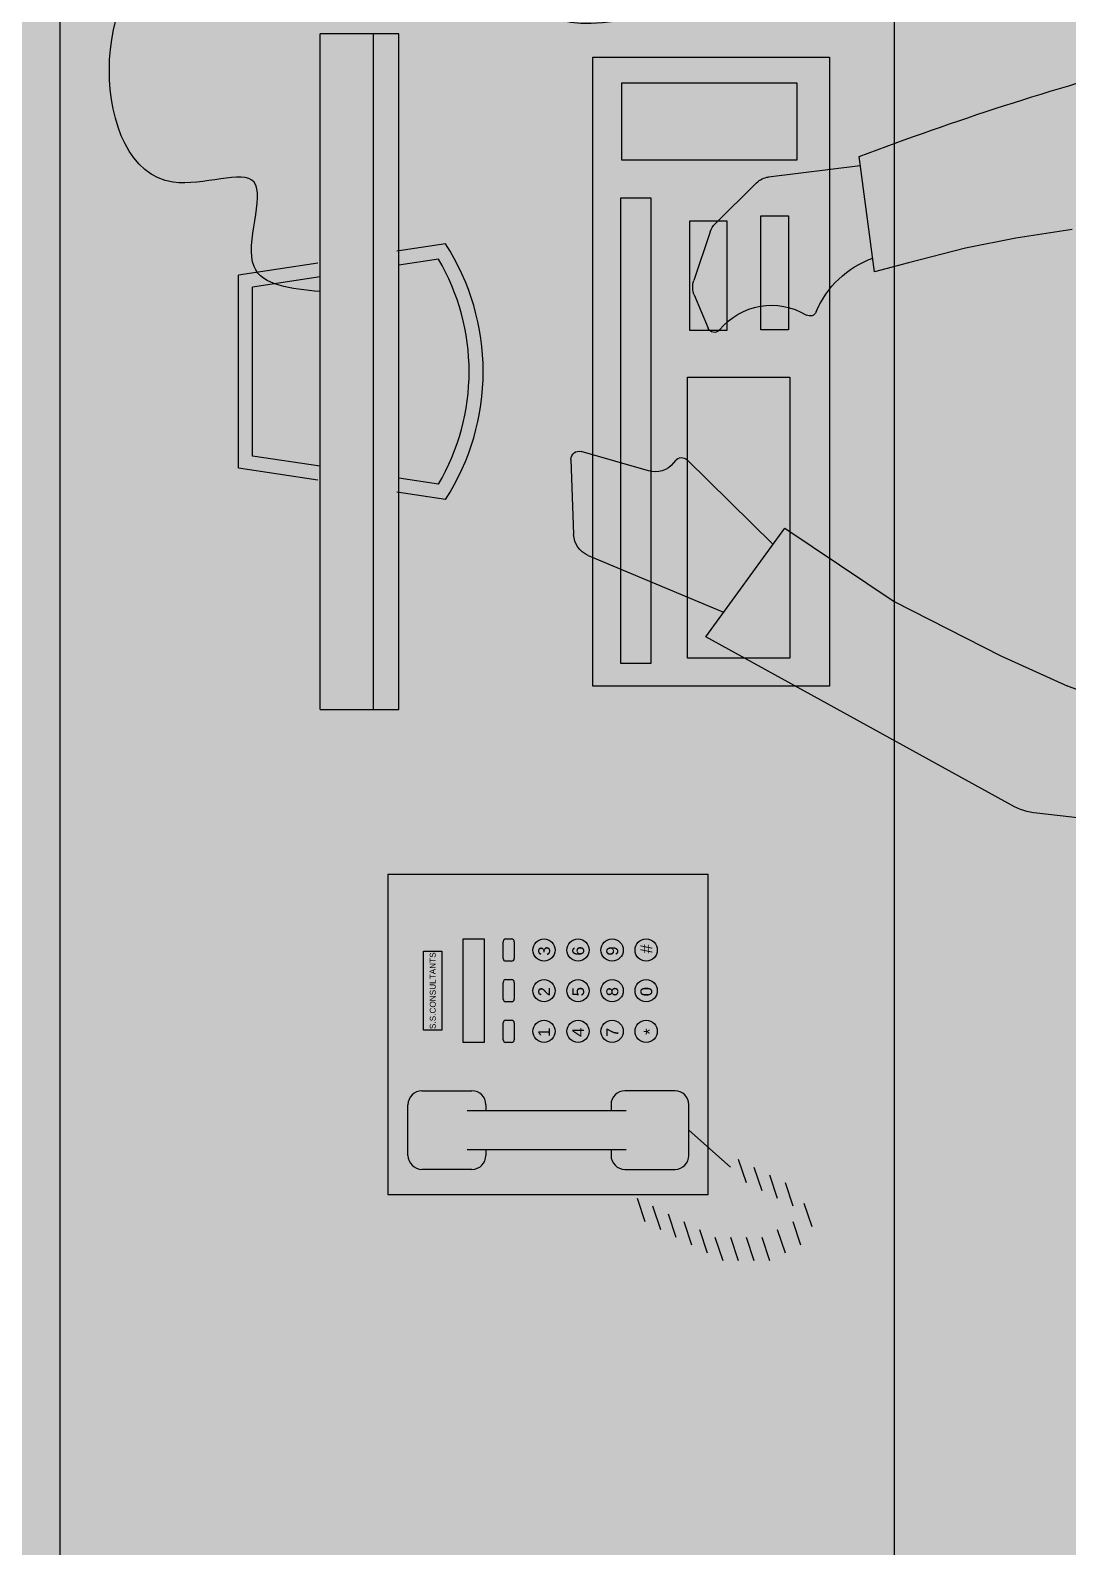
# Model space of a CAD drawing. Extents: x 11034434 to 11724204, y -4674497 to -3911811.
# Drawn here: x 11295805 to 11296551, y -4642710 to -4641619 of the extents above; entities that cross this region are included whole.
import ezdxf

# ---------------------------------------------------------------- set-up
doc = ezdxf.new("R2010")
doc.units = 0
doc.header["$MEASUREMENT"] = 0
doc.layers.get('0').update_dxf_attribs({"color": 251, "linetype": 'CONTINUOUS'})
doc.layers.add('HATCH', color=251, linetype='CONTINUOUS')
doc.styles.add('ARIAL', font='arial.ttf', dxfattribs={"width": 0.75})

msp = doc.modelspace()

# ---------------------------------------------------------------- hatches: boundary and pattern name
h = msp.add_hatch(color=256)
h.dxf.hatch_style = 1
h.paths.add_polyline_path([(11296013.4486437, -4641621.322469201), (11296013.4486437, -4642107.322468933), (11296051.94456445, -4642107.322468933), (11296051.9445621, -4641621.322469015)])
h = msp.add_hatch(color=254)
h.dxf.hatch_style = 1
h.set_gradient(color1=(209, 209, 209), color2=(191, 191, 191), one_color=1, tint=0.75, name='INVCYLINDER')
h.paths.add_polyline_path([(11296070.1904852, -4642107.322468933), (11296051.94456445, -4642107.322468933), (11296051.9445621, -4641621.322469015), (11296070.1904852, -4641621.322468927)])
h = msp.add_hatch(color=256)
h.dxf.hatch_style = 1
h.paths.add_polyline_path([(11296230.63208733, -4641656.506017273), (11296230.63208733, -4641712.172840465), (11296356.47335861, -4641712.172840465), (11296356.47335861, -4641656.506017273)], flags=16)
h.paths.add_polyline_path([(11296277.66737508, -4641868.313675324), (11296277.66737508, -4642070.428835785), (11296351.35900264, -4642070.428835785), (11296351.35900264, -4641868.313675324)], flags=0)
h.paths.add_polyline_path([(11296229.91237528, -4641739.330108861), (11296229.91237527, -4642074.230443548), (11296251.33126268, -4642074.230443548), (11296251.33126268, -4641739.330108861)], flags=16)
h.paths.add_polyline_path([(11296209.56450852, -4641638.091948955), (11296209.56450852, -4642090.552988905), (11296379.96269035, -4642090.552988905), (11296379.96269035, -4641638.091948955)])
h.paths.add_polyline_path([(11296279.40868528, -4641755.965499353), (11296306.07815414, -4641755.965499353), (11296306.07815414, -4641834.739381667), (11296279.40868528, -4641834.739381667)], flags=0)
h.paths.add_polyline_path([(11296251.33126268, -4642074.230443548), (11296229.91237527, -4642074.230443548), (11296229.91237528, -4641739.330108861), (11296251.33126268, -4641739.330108861)], flags=0)
h.paths.add_polyline_path([(11296330.60460417, -4641752.273988023), (11296350.4202337, -4641752.273988023), (11296350.4202337, -4641834.325498452), (11296330.60460417, -4641834.325498452)], flags=16)
h.paths.add_polyline_path([(11296230.63208733, -4641712.172840465), (11296230.63208733, -4641656.506017273), (11296356.47335861, -4641656.506017273), (11296356.47335861, -4641712.172840465)], flags=0)
h.paths.add_polyline_path([(11296277.66737508, -4641868.313675324), (11296351.35900264, -4641868.313675324), (11296351.35900264, -4642070.428835785), (11296277.66737508, -4642070.428835785)], flags=16)
h.paths.add_polyline_path([(11296279.40868528, -4641755.965499353), (11296279.40868528, -4641834.739381667), (11296306.07815414, -4641834.739381667), (11296306.07815414, -4641755.965499353)], flags=16)
h = msp.add_hatch(color=254)
h.dxf.hatch_style = 1
h.set_gradient(color1=(209, 209, 209), color2=(191, 191, 191), one_color=1, tint=0.75, name='INVCYLINDER')
h.paths.add_polyline_path([(11296230.63208733, -4641656.506017273), (11296230.63208733, -4641712.172840465), (11296356.47335861, -4641712.172840465), (11296356.47335861, -4641656.506017273)])
h.paths.add_polyline_path([(11296277.66737508, -4641868.313675324), (11296277.66737508, -4642070.428835785), (11296351.35900264, -4642070.428835785), (11296351.35900264, -4641868.313675324)])
h.paths.add_polyline_path([(11296229.91237528, -4641739.330108861), (11296229.91237527, -4642074.230443548), (11296251.33126268, -4642074.230443548), (11296251.33126268, -4641739.330108861)])
h.paths.add_polyline_path([(11296279.40868528, -4641755.965499353), (11296279.40868528, -4641834.739381667), (11296306.07815414, -4641834.739381667), (11296306.07815414, -4641755.965499353)])
h.paths.add_polyline_path([(11296330.60460417, -4641752.273988023), (11296330.60460417, -4641834.325498452), (11296350.4202337, -4641834.325498452), (11296350.4202337, -4641752.273988023)])
h = msp.add_hatch(color=256)
h.dxf.hatch_style = 1
h.paths.add_polyline_path([(11296098.56140595, -4641783.322468929), (11296070.1904852, -4641787.61840345), (11296070.1904852, -4641941.026534412), (11296098.56140595, -4641945.322468933, 0.2729957282770792)])
edge = h.paths.add_edge_path()
edge.add_spline(control_points=[(11296013.4486437, -4641806.711095423), (11296001.65109135, -4641805.58165431), (11295989.85353899, -4641804.452213197), (11295980.79168833, -4641801.155199833)], knot_values=[0, 0, 0, 0, 28.67475405181993, 28.67475405181993, 28.67475405181993, 28.67475405181993], degree=3, periodic=0)
edge.add_line((11295980.79168833, -4641801.155199833), (11295964.82772295, -4641803.572468929))
edge.add_line((11295964.82772295, -4641803.572468929), (11295964.82772295, -4641925.072468931))
edge.add_line((11295964.82772295, -4641925.072468931), (11296013.4486437, -4641932.434665373))
edge.add_line((11296013.4486437, -4641932.434665373), (11296013.4486437, -4641806.711095423))
at = {"layer": 'HATCH', "ltscale": 500}
h = msp.add_hatch(color=251, dxfattribs=at)
h.dxf.hatch_style = 1
h.paths.add_polyline_path([(11284390.66743924, -4648801.970135776), (11284690.66743953, -4648801.970135776), (11284690.66743953, -4649701.970135774), (11284390.66743924, -4649701.970135774)])
h.paths.add_polyline_path([(11327800.66743947, -4652666.970135772), (11328700.66743918, -4652666.970135772), (11328700.66743918, -4652966.970135771), (11327800.66743947, -4652966.970135771)])
h.paths.add_polyline_path([(11302215.66743951, -4658731.970135761), (11302515.66743921, -4658731.970135761), (11302515.66743921, -4659631.971005393), (11302215.66743951, -4659631.971005393)])
h.paths.add_polyline_path([(11324600.66743918, -4658731.970135761), (11325200.66743918, -4658731.970135761), (11325200.66743918, -4659031.970135761), (11324600.66743918, -4659031.970135761)])
h.paths.add_polyline_path([(11280960.66743954, -4640611.970135786), (11281710.66743954, -4640611.970135786), (11281710.66743954, -4640911.970135787), (11280960.66743954, -4640911.970135787)])
h.paths.add_polyline_path([(11280960.66743954, -4644141.97013578), (11281860.66743954, -4644141.97013578), (11281860.66743954, -4644441.970135782), (11280960.66743954, -4644441.970135782)])
h.paths.add_polyline_path([(11317942.4065698, -4658631.970135763), (11318770.66743949, -4658631.970135763), (11318770.66743949, -4658931.970135761), (11317942.4065698, -4658931.970135761)])
h.paths.add_polyline_path([(11294185.66743952, -4658031.969266132), (11294485.66743952, -4658031.969266132), (11294485.66743952, -4658931.970135761), (11294185.66743952, -4658931.970135761)])
h.paths.add_polyline_path([(11288015.66743923, -4658181.969266132), (11288315.66743953, -4658181.969266132), (11288315.66743953, -4658931.970135761), (11288015.66743923, -4658931.970135761)])
h.paths.add_polyline_path([(11287690.66743953, -4658956.970135761), (11287990.66743953, -4658956.970135761), (11287990.66743953, -4659706.971005393), (11287690.66743953, -4659706.971005393)])
h.paths.add_polyline_path([(11280960.66743954, -4629741.970135801), (11281710.66743954, -4629741.970135801), (11281710.66743954, -4630041.970135801), (11280960.66743954, -4630041.970135801)])
h.paths.add_polyline_path([(11327800.66743947, -4629741.970135802), (11328700.66743917, -4629741.970135802), (11328700.66743917, -4630041.970135801), (11327800.66743947, -4630041.970135801)])
h.paths.add_polyline_path([(11280860.66743954, -4648801.970135776), (11281160.66743924, -4648801.970135776), (11281160.66743924, -4649701.970135774), (11280860.66743954, -4649701.970135774)])
h.paths.add_polyline_path([(11287690.66743953, -4658181.969266132), (11287990.66743953, -4658181.969266132), (11287990.66743953, -4658931.970135761), (11287690.66743953, -4658931.970135761)])
h.paths.add_polyline_path([(11327700.66743918, -4616011.970135822), (11328000.66743948, -4616011.970135822), (11328000.66743948, -4615033.70926629), (11327700.66743918, -4615033.70926629)])
h.paths.add_polyline_path([(11280960.66743954, -4637011.970135792), (11281710.66743954, -4637011.970135792), (11281710.66743954, -4637311.970135792), (11280960.66743954, -4637311.970135792)])
h.paths.add_polyline_path([(11309415.6674395, -4658731.970135761), (11309715.6674395, -4658731.970135761), (11309715.6674395, -4659631.971005393), (11309415.6674395, -4659631.971005393)])
h.paths.add_polyline_path([(11327800.66743947, -4609781.970135829), (11328700.66743918, -4609781.970135829), (11328700.66743918, -4610081.970135828), (11327800.66743947, -4610081.970135828)])
h.paths.add_polyline_path([(11327800.66743947, -4626141.970135807), (11328700.66743917, -4626141.970135807), (11328700.66743917, -4626441.970135807), (11327800.66743947, -4626441.970135807)])
h.paths.add_polyline_path([(11280960.66743954, -4633411.970135795), (11281710.66743954, -4633411.970135795), (11281710.66743954, -4633711.970135797), (11280960.66743954, -4633711.970135797)])
h.paths.add_polyline_path([(11313015.6674392, -4652701.97013577), (11313315.6674395, -4652701.97013577), (11313315.6674395, -4653601.971005402), (11313015.6674392, -4653601.971005402)])
h.paths.add_polyline_path([(11327800.66743947, -4633411.970135797), (11328700.66743918, -4633411.970135797), (11328700.66743918, -4633711.970135797), (11327800.66743947, -4633711.970135797)])
h.paths.add_polyline_path([(11286005.66743953, -4619011.970135817), (11286305.66743923, -4619011.970135817), (11286305.66743923, -4619611.971005449), (11286005.66743953, -4619611.971005449)])
h.paths.add_polyline_path([(11280960.66743958, -4619011.970135817), (11281860.66743954, -4619011.970135817), (11281860.66743954, -4619311.970135817), (11280960.66743958, -4619311.970135817)])
h.paths.add_polyline_path([(11327800.66743948, -4619011.970135817), (11328600.66743918, -4619011.970135817), (11328600.66743918, -4619311.970135817), (11327800.66743948, -4619311.970135817)])
h.paths.add_polyline_path([(11324600.66743918, -4647741.970135778), (11325299.56749608, -4647741.970135778), (11325299.56749608, -4648041.970135776), (11324600.66743918, -4648041.970135776)])
h.paths.add_polyline_path([(11321770.66743948, -4658631.970135763), (11322598.92830886, -4658631.970135763), (11322598.92830886, -4658931.970135761), (11321770.66743948, -4658931.970135761)])
h.paths.add_polyline_path([(11327800.66743947, -4640611.970135788), (11328700.66743918, -4640611.970135788), (11328700.66743918, -4640911.970135787), (11327800.66743947, -4640911.970135787)])
h.paths.add_polyline_path([(11286005.66743953, -4615411.969266192), (11286305.66743923, -4615411.969266192), (11286305.66743923, -4616011.97013582), (11286005.66743953, -4616011.97013582)])
h.paths.add_polyline_path([(11286330.66743983, -4615411.969266192), (11286630.66743953, -4615411.969266192), (11286630.66743953, -4616011.97013582), (11286330.66743983, -4616011.97013582)])
h.paths.add_polyline_path([(11282340.66743953, -4615111.96926634), (11282640.66743923, -4615111.96926634), (11282640.66743923, -4616011.970135822), (11282340.66743953, -4616011.970135822)])
h.paths.add_polyline_path([(11327800.66743947, -4658631.970135763), (11328700.66743917, -4658631.970135763), (11328700.66743917, -4658931.970135761), (11327800.66743947, -4658931.970135761)])
h.paths.add_polyline_path([(11300450.66743922, -4607481.96926635), (11300750.66743892, -4607481.96926635), (11300750.66743892, -4608381.970135832), (11300450.66743922, -4608381.970135832)])
h.paths.add_polyline_path([(11306480.6674392, -4607481.969266349), (11306780.6674389, -4607481.969266349), (11306780.6674389, -4608381.97013583), (11306480.6674392, -4608381.97013583)])
h.paths.add_polyline_path([(11284390.66743924, -4658181.969266132), (11284690.66743953, -4658181.969266132), (11284690.66743953, -4658931.970135761), (11284390.66743924, -4658931.970135761)])
h.paths.add_polyline_path([(11286330.66743983, -4619011.970135817), (11286630.66743953, -4619011.970135817), (11286630.66743953, -4619611.971005449), (11286330.66743983, -4619611.971005449)])
h.paths.add_polyline_path([(11297150.66743952, -4607481.969266349), (11297450.66743922, -4607481.969266349), (11297450.66743922, -4608381.970135832), (11297150.66743952, -4608381.970135832)])
h.paths.add_polyline_path([(11282340.66743953, -4609231.969266348), (11282640.66743924, -4609231.969266348), (11282640.66743924, -4609981.970135829), (11282340.66743953, -4609981.970135829)])
h.paths.add_polyline_path([(11286005.66743953, -4622611.970135812), (11286305.66743923, -4622611.970135812), (11286305.66743923, -4623211.971005443), (11286005.66743953, -4623211.971005443)])
h.paths.add_polyline_path([(11286330.66743983, -4623211.971005443), (11286630.66743953, -4623211.971005443), (11286630.66743953, -4622611.970135814), (11286330.66743983, -4622611.970135814)])
h.paths.add_polyline_path([(11284390.66743924, -4643691.970135782), (11284690.66743953, -4643691.970135782), (11284690.66743953, -4644441.97013578), (11284390.66743924, -4644441.97013578)])
h.paths.add_polyline_path([(11286005.66743953, -4609231.969266348), (11286305.66743923, -4609231.969266348), (11286305.66743923, -4609981.970135829), (11286005.66743953, -4609981.970135829)])
h.paths.add_polyline_path([(11283940.6665696, -4658956.970135761), (11284690.66743953, -4658956.970135761), (11284690.66743953, -4659256.970135761), (11283940.6665696, -4659256.970135761)])
h.paths.add_polyline_path([(11313015.6674392, -4658731.970135761), (11313315.66743949, -4658731.970135761), (11313315.66743949, -4659631.971005393), (11313015.6674392, -4659631.971005393)])
h.paths.add_polyline_path([(11284390.66743924, -4652701.970135771), (11284690.66743953, -4652701.970135771), (11284690.66743953, -4653451.971005401), (11284390.66743924, -4653451.971005401)])
h.paths.add_polyline_path([(11305815.6674395, -4658731.970135761), (11306115.6674395, -4658731.970135761), (11306115.6674395, -4659631.971005393), (11305815.6674395, -4659631.971005393)])
h.paths.add_polyline_path([(11327800.66743947, -4622611.970135814), (11328700.66743918, -4622611.970135814), (11328700.66743918, -4622911.970135813), (11327800.66743947, -4622911.970135813)])
h.paths.add_polyline_path([(11280960.66743954, -4626141.970135807), (11281710.66743954, -4626141.970135807), (11281710.66743954, -4626441.970135807), (11280960.66743954, -4626441.970135807)])
h.paths.add_polyline_path([(11321770.66743948, -4658956.970135761), (11322370.66830911, -4658956.970135761), (11322370.66830911, -4659256.970135761), (11321770.66743948, -4659256.970135761)])
h.paths.add_polyline_path([(11280685.66700472, -4658956.970135761), (11281435.66787405, -4658956.970135761), (11281435.66787405, -4659256.970135761), (11280685.66700472, -4659256.970135761)])
h.paths.add_polyline_path([(11318170.66656956, -4658956.970135761), (11318770.66743949, -4658956.970135761), (11318770.66743949, -4659256.970135761), (11318170.66656956, -4659256.970135761)])
h.paths.add_polyline_path([(11281860.66743954, -4622611.970135812), (11280960.66743988, -4622611.970135812), (11280960.66743988, -4622911.970135812), (11281860.66743954, -4622911.970135812)])
h.paths.add_polyline_path([(11294185.66743952, -4652701.97013577), (11294485.66743952, -4652701.97013577), (11294485.66743952, -4653601.971005401), (11294185.66743952, -4653601.971005401)])
h.paths.add_polyline_path([(11298615.66743951, -4658731.970135761), (11298915.66743951, -4658731.970135761), (11298915.66743951, -4659631.971005393), (11298615.66743951, -4659631.971005393)])
h.paths.add_polyline_path([(11318470.66743919, -4652701.970135772), (11318770.66743949, -4652701.970135772), (11318770.66743949, -4653601.971005402), (11318470.66743919, -4653601.971005402)])
h.paths.add_polyline_path([(11327800.66743947, -4644141.970135782), (11328700.66743917, -4644141.970135782), (11328700.66743917, -4644441.970135782), (11327800.66743947, -4644441.970135782)])
h.paths.add_polyline_path([(11327800.66743947, -4649401.970135775), (11328778.92830886, -4649401.970135775), (11328778.92830886, -4649701.970135774), (11327800.66743947, -4649701.970135774)])
h.paths.add_polyline_path([(11288760.66743953, -4609081.969266199), (11289060.66743953, -4609081.969266199), (11289060.66743953, -4609981.970135829), (11288760.66743953, -4609981.970135829)])
edge = h.paths.add_edge_path()
edge.add_line((11309265.6674392, -4609081.969266342), (11309265.6674392, -4609981.970135828))
edge.add_line((11321770.66743948, -4649701.970135774), (11322748.92830916, -4649701.970135774))
edge.add_line((11287690.66743953, -4643691.970135782), (11287690.66743953, -4644441.970135782))
edge.add_line((11309565.6674395, -4616011.97013582), (11309565.6674395, -4615111.96926634))
edge.add_line((11287990.66743953, -4653451.971005401), (11287990.66743953, -4652701.970135771))
edge.add_line((11288015.66743923, -4652701.970135771), (11288015.66743923, -4653451.971005401))
h.paths.add_polyline_path([(11306480.6674395, -4649401.970135774), (11307380.66830883, -4649401.970135774), (11307380.66830883, -4649701.970135774), (11306480.6674395, -4649701.970135774)], flags=17)
h.paths.add_polyline_path([(11291120.66743923, -4648801.970135776), (11291420.66743952, -4648801.970135776), (11291420.66743952, -4649701.970135581), (11291120.66743923, -4649701.970135581)], flags=17)
h.paths.add_polyline_path([(11288015.66743923, -4648951.970135775), (11288315.66743953, -4648951.970135775), (11288315.66743953, -4649701.970135774), (11288015.66743923, -4649701.970135774)], flags=17)
h.paths.add_polyline_path([(11288015.66743923, -4652701.970135771), (11288315.66743953, -4652701.970135771), (11288315.66743953, -4653451.971005401), (11288015.66743923, -4653451.971005401)], flags=17)
h.paths.add_polyline_path([(11296472.40656984, -4649401.970135775), (11297450.66743922, -4649401.970135775), (11297450.66743922, -4649701.970135774), (11296472.40656984, -4649701.970135774)], flags=17)
h.paths.add_polyline_path([(11298276.53700482, -4652701.970135771), (11299254.79787421, -4652701.970135771), (11299254.79787421, -4653001.970135771), (11298276.53700482, -4653001.970135771)], flags=17)
h.paths.add_polyline_path([(11311840.66657016, -4649401.970135775), (11312740.6674395, -4649401.970135775), (11312740.6674395, -4649701.970135774), (11311840.66657016, -4649701.970135774)], flags=17)
h.paths.add_polyline_path([(11300450.66743921, -4649401.970135774), (11301428.92830889, -4649401.970135774), (11301428.92830889, -4649701.970135774), (11300450.66743921, -4649701.970135774)], flags=17)
h.paths.add_polyline_path([(11317870.66656986, -4649401.970135775), (11318770.66743949, -4649401.970135775), (11318770.66743949, -4649701.970135774), (11317870.66656986, -4649701.970135774)], flags=17)
h.paths.add_polyline_path([(11287690.66743953, -4648951.970135775), (11287990.66743953, -4648951.970135775), (11287990.66743953, -4649701.970135774), (11287690.66743953, -4649701.970135774)], flags=17)
h.paths.add_polyline_path([(11287690.66743953, -4652701.970135771), (11287990.66743953, -4652701.970135771), (11287990.66743953, -4653451.971005401), (11287690.66743953, -4653451.971005401)], flags=17)
h.paths.add_polyline_path([(11311840.66657016, -4622611.970135814), (11312740.6674395, -4622611.970135814), (11312740.6674395, -4622911.970135812), (11311840.66657016, -4622911.970135812)], flags=17)
h.paths.add_polyline_path([(11306480.6674395, -4615411.969266192), (11306780.6674395, -4615411.969266192), (11306780.6674395, -4616011.97013582), (11306480.6674395, -4616011.97013582)], flags=16)
h.paths.add_polyline_path([(11306480.6674395, -4629741.970135802), (11307380.66830884, -4629741.970135802), (11307380.66830884, -4630041.970135801), (11306480.6674395, -4630041.970135801)], flags=17)
h.paths.add_polyline_path([(11303250.66743951, -4613551.970135825), (11303850.66830914, -4613551.970135825), (11303850.66830914, -4613851.970135825), (11303250.66743951, -4613851.970135825)], flags=17)
h.paths.add_polyline_path([(11303250.66743951, -4615711.97013582), (11303850.66830914, -4615711.97013582), (11303850.66830914, -4616011.97013582), (11303250.66743951, -4616011.97013582)], flags=16)
h.paths.add_polyline_path([(11311840.66657016, -4644141.970135782), (11312740.6674395, -4644141.970135782), (11312740.6674395, -4644441.97013578), (11311840.66657016, -4644441.97013578)], flags=17)
h.paths.add_polyline_path([(11287690.66743953, -4643691.970135782), (11287990.66743953, -4643691.970135782), (11287990.66743953, -4644441.970135782), (11287690.66743953, -4644441.970135782)], flags=17)
h.paths.add_polyline_path([(11297450.66743923, -4633711.97013582), (11296550.66656989, -4633711.97013582), (11296550.66656989, -4633411.970135798), (11297450.66743923, -4633411.970135798)], flags=17)
h.paths.add_polyline_path([(11290520.66656989, -4640611.970135788), (11291420.66743952, -4640611.970135788), (11291420.66743952, -4640911.970135787), (11290520.66656989, -4640911.970135787)], flags=17)
h.paths.add_polyline_path([(11297150.66743952, -4643841.970135784), (11297450.66743922, -4643841.970135784), (11297450.66743922, -4644741.970135782), (11297150.66743952, -4644741.970135782)], flags=17)
h.paths.add_polyline_path([(11290520.66656989, -4644141.970135782), (11291420.66743952, -4644141.970135782), (11291420.66743952, -4644441.970135782), (11290520.66656989, -4644441.970135782)], flags=17)
h.paths.add_polyline_path([(11306480.6674395, -4640611.970135788), (11307380.66830883, -4640611.970135788), (11307380.66830883, -4640911.970135787), (11306480.6674395, -4640911.970135787)], flags=17)
h.paths.add_polyline_path([(11288015.66743923, -4643691.970135782), (11288315.66743953, -4643691.970135782), (11288315.66743953, -4644441.970135782), (11288015.66743923, -4644441.970135782)], flags=17)
h.paths.add_polyline_path([(11290520.66656989, -4637011.970135792), (11291420.66743952, -4637011.970135792), (11291420.66743952, -4637311.970135792), (11290520.66656989, -4637311.970135792)], flags=17)
h.paths.add_polyline_path([(11311840.66657017, -4626141.970135807), (11312740.6674395, -4626141.970135807), (11312740.6674395, -4626441.970135807), (11311840.66657017, -4626441.970135807)], flags=17)
h.paths.add_polyline_path([(11311840.66657016, -4637011.970135792), (11312740.6674395, -4637011.970135792), (11312740.6674395, -4637311.970135792), (11311840.66657016, -4637311.970135792)], flags=17)
h.paths.add_polyline_path([(11311840.66657016, -4633411.970135796), (11312740.6674395, -4633411.970135796), (11312740.6674395, -4633711.970135797), (11311840.66657016, -4633711.970135797)], flags=17)
h.paths.add_polyline_path([(11315340.66743949, -4647741.970135778), (11315940.66743949, -4647741.970135778), (11315940.66743949, -4648041.970135778), (11315340.66743949, -4648041.970135778)], flags=17)
h.paths.add_polyline_path([(11321770.66743948, -4629741.970135802), (11322670.66830882, -4629741.970135802), (11322670.66830882, -4630041.970135801), (11321770.66743948, -4630041.970135801)], flags=17)
h.paths.add_polyline_path([(11317870.66656986, -4629741.970135802), (11318770.66743949, -4629741.970135802), (11318770.66743949, -4630041.970135801), (11317870.66656986, -4630041.970135801)], flags=17)
h.paths.add_polyline_path([(11300450.66743922, -4636711.970135792), (11300750.66743951, -4636711.970135792), (11300750.66743951, -4637611.97013579), (11300450.66743922, -4637611.97013579)], flags=17)
h.paths.add_polyline_path([(11306480.6674395, -4637011.970135792), (11307380.66830884, -4637011.970135792), (11307380.66830884, -4637311.970135792), (11306480.6674395, -4637311.970135792)], flags=17)
h.paths.add_polyline_path([(11321770.66743948, -4649401.970135775), (11322748.92830916, -4649401.970135775), (11322748.92830916, -4649701.970135774), (11321770.66743948, -4649701.970135774)], flags=17)
h.paths.add_polyline_path([(11297150.66743952, -4636711.970135792), (11297450.66743922, -4636711.970135792), (11297450.66743922, -4637611.97013579), (11297150.66743952, -4637611.97013579)], flags=17)
h.paths.add_polyline_path([(11318470.66743919, -4636711.970135792), (11318770.66743949, -4636711.970135792), (11318770.66743949, -4637611.970135792), (11318470.66743919, -4637611.970135792)], flags=17)
h.paths.add_polyline_path([(11300450.66743921, -4629741.970135801), (11301350.66830914, -4629741.970135801), (11301350.66830914, -4630041.970135802), (11300450.66743921, -4630041.970135802)], flags=17)
h.paths.add_polyline_path([(11313568.16743949, -4615711.970135822), (11314468.16743949, -4615711.970135822), (11314468.16743949, -4616011.97013582), (11313568.16743949, -4616011.97013582)], flags=17)
h.paths.add_polyline_path([(11317870.66743919, -4615711.970135822), (11318770.66743949, -4615711.970135822), (11318770.66743949, -4616011.97013582), (11317870.66743919, -4616011.97013582)], flags=17)
h.paths.add_polyline_path([(11321770.66743948, -4615711.970135822), (11322670.66743948, -4615711.970135822), (11322670.66743948, -4616011.970135827), (11321770.66743948, -4616011.970135827)], flags=17)
h.paths.add_polyline_path([(11306480.6674395, -4633411.970135797), (11307380.66830884, -4633411.970135797), (11307380.66830884, -4633711.970135797), (11306480.6674395, -4633711.970135797)], flags=17)
h.paths.add_polyline_path([(11300450.66743921, -4633411.970135795), (11301350.66830914, -4633411.970135795), (11301350.66830914, -4633711.970135796), (11300450.66743921, -4633711.970135796)], flags=17)
h.paths.add_polyline_path([(11294020.66743952, -4647741.970135776), (11294620.66743922, -4647741.970135776), (11294620.66743922, -4648041.970135776), (11294020.66743952, -4648041.970135776)], flags=17)
h.paths.add_polyline_path([(11306480.6674392, -4622611.970135814), (11307380.66830884, -4622611.970135814), (11307380.66830884, -4622911.970135812), (11306480.6674392, -4622911.970135812)], flags=17)
h.paths.add_polyline_path([(11290520.66656989, -4633411.970135797), (11291420.66743952, -4633411.970135797), (11291420.66743952, -4633711.970135797), (11290520.66656989, -4633711.970135797)], flags=17)
h.paths.add_polyline_path([(11321770.66743948, -4633411.970135797), (11322670.66830882, -4633411.970135797), (11322670.66830882, -4633711.970135797), (11321770.66743948, -4633711.970135797)], flags=17)
h.paths.add_polyline_path([(11317870.66656986, -4633411.970135797), (11318770.66743949, -4633411.970135797), (11318770.66743949, -4633711.970135797), (11317870.66656986, -4633711.970135797)], flags=17)
h.paths.add_polyline_path([(11321770.66743948, -4636711.970135792), (11322070.66743948, -4636711.970135792), (11322070.66743948, -4637611.970135792), (11321770.66743948, -4637611.970135792)], flags=17)
h.paths.add_polyline_path([(11300450.66743921, -4640311.970156673), (11300750.66743951, -4640311.970156673), (11300750.66743951, -4641211.970135786), (11300450.66743921, -4641211.970135786)], flags=17)
h.paths.add_polyline_path([(11321770.66743949, -4643841.970135784), (11322070.66743948, -4643841.970135784), (11322070.66743948, -4644741.970135782), (11321770.66743949, -4644741.970135782)], flags=17)
h.paths.add_polyline_path([(11306480.6674395, -4626141.970135807), (11307380.66830884, -4626141.970135807), (11307380.66830884, -4626441.970135807), (11306480.6674395, -4626441.970135807)], flags=17)
h.paths.add_polyline_path([(11318470.66743919, -4625841.970135807), (11318770.66743949, -4625841.970135807), (11318770.66743949, -4626741.970135807), (11318470.66743919, -4626741.970135807)], flags=17)
h.paths.add_polyline_path([(11321770.66743948, -4625841.970135807), (11322070.66743948, -4625841.970135807), (11322070.66743948, -4626741.970135807), (11321770.66743948, -4626741.970135807)], flags=17)
h.paths.add_polyline_path([(11296550.66656989, -4629741.970135802), (11297450.66743922, -4629741.970135802), (11297450.66743922, -4630041.970135801), (11296550.66656989, -4630041.970135801)], flags=17)
h.paths.add_polyline_path([(11311645.36303722, -4629741.771446085), (11312740.6674395, -4629741.970135802), (11312740.6674395, -4630041.970135803), (11311645.36303722, -4630041.771446086)], flags=17)
h.paths.add_polyline_path([(11290520.66656989, -4629741.970135802), (11291420.66743952, -4629741.970135802), (11291420.66743952, -4630041.970135801), (11290520.66656989, -4630041.970135801)], flags=17)
h.paths.add_polyline_path([(11305476.53700481, -4652701.97013577), (11306454.7978739, -4652701.97013577), (11306454.7978739, -4653001.970135771), (11305476.53700481, -4653001.970135771)], flags=17)
h.paths.add_polyline_path([(11297150.66743952, -4640311.970135788), (11297450.66743922, -4640311.970135788), (11297450.66743922, -4641211.970135786), (11297150.66743952, -4641211.970135786)], flags=17)
h.paths.add_polyline_path([(11293005.66743952, -4609981.970135829), (11293305.66743923, -4609981.970135829), (11293305.66743923, -4609181.969266199), (11293005.66743952, -4609181.969266199)], flags=17)
h.paths.add_polyline_path([(11321770.66743948, -4622311.970135812), (11322070.66743948, -4622311.970135812), (11322070.66743948, -4623211.970135812), (11321770.66743948, -4623211.970135812)], flags=17)
h.paths.add_polyline_path([(11297150.66743952, -4612951.969266342), (11297450.66743922, -4612951.969266342), (11297450.66743922, -4613851.970135825), (11297150.66743952, -4613851.970135825)], flags=17)
h.paths.add_polyline_path([(11311840.66657016, -4619011.970135817), (11312740.6674395, -4619011.970135817), (11312740.6674395, -4619311.970135817), (11311840.66657016, -4619311.970135817)], flags=17)
h.paths.add_polyline_path([(11306480.6674395, -4612951.969266342), (11306780.6674392, -4612951.969266342), (11306780.6674392, -4613851.970135825), (11306480.6674395, -4613851.970135825)], flags=17)
h.paths.add_polyline_path([(11293005.66743952, -4615111.96926634), (11293305.66743922, -4615111.96926634), (11293305.66743922, -4616011.97013582), (11293005.66743952, -4616011.97013582)], flags=17)
h.paths.add_polyline_path([(11309265.6674395, -4615111.96926634), (11309565.6674392, -4615111.96926634), (11309565.66743891, -4616011.970135847), (11309265.66743921, -4616011.970135847)], flags=16)
h.paths.add_polyline_path([(11290520.66656989, -4619011.970135817), (11291420.66743952, -4619011.970135817), (11291420.66743952, -4619311.970135817), (11290520.66656989, -4619311.970135817)], flags=17)
h.paths.add_polyline_path([(11300450.66743922, -4619011.970135817), (11301095.66743951, -4619011.970135817), (11301095.66743951, -4619311.970135817), (11300450.66743922, -4619311.970135817)], flags=17)
h.paths.add_polyline_path([(11288760.66743953, -4615111.96926634), (11289060.66743923, -4615111.96926634), (11289060.66743923, -4616011.970135822), (11288760.66743953, -4616011.970135822)], flags=17)
h.paths.add_polyline_path([(11318470.66743919, -4609081.969266348), (11318770.66743889, -4609081.969266348), (11318770.66743889, -4609981.970135828), (11318470.66743919, -4609981.970135828)], flags=17)
h.paths.add_polyline_path([(11297150.66743952, -4615111.96926634), (11297450.66743922, -4615111.96926634), (11297450.66743922, -4616011.97013582), (11297150.66743952, -4616011.97013582)], flags=17)
h.paths.add_polyline_path([(11313868.1674392, -4609081.969266348), (11314168.1674389, -4609081.969266348), (11314168.1674389, -4609981.970135828), (11313868.1674392, -4609981.970135828)], flags=17)
h.paths.add_polyline_path([(11321770.66743948, -4619011.970135817), (11322670.66830882, -4619011.970135817), (11322670.66830882, -4619311.970135817), (11321770.66743948, -4619311.970135817)], flags=17)
h.paths.add_polyline_path([(11297150.66743952, -4625841.970135807), (11297450.66743922, -4625841.970135807), (11297450.66743922, -4626741.970135807), (11297150.66743952, -4626741.970135807)], flags=17)
h.paths.add_polyline_path([(11290520.66656989, -4622611.970135812), (11291420.66743952, -4622611.970135812), (11291420.66743952, -4622911.970135812), (11290520.66656989, -4622911.970135812)], flags=17)
h.paths.add_polyline_path([(11309265.6674392, -4609081.969266342), (11309565.6674389, -4609081.969266342), (11309565.6674389, -4609981.970135825), (11309265.6674392, -4609981.970135825)], flags=17)
h.paths.add_polyline_path([(11317870.66656985, -4619011.970135817), (11318770.6674395, -4619011.970135817), (11318770.66743952, -4619311.970135817), (11317870.66656986, -4619311.970135817)], flags=17)
h.paths.add_polyline_path([(11321770.66743949, -4609081.969266348), (11322070.66743919, -4609081.969266348), (11322070.66743919, -4609981.970135828), (11321770.66743949, -4609981.970135828)], flags=17)
h.paths.add_polyline_path([(11309076.53700451, -4652701.970135771), (11310054.79787419, -4652701.970135771), (11310054.79787419, -4653001.970135771), (11309076.53700451, -4653001.970135771)], flags=17)
h.paths.add_polyline_path([(11306480.6674395, -4619011.970135817), (11307380.66830884, -4619011.970135817), (11307380.66830884, -4619311.970135817), (11306480.6674395, -4619311.970135817)], flags=17)
h.paths.add_polyline_path([(11306480.6674392, -4644141.970135782), (11307380.66830883, -4644141.970135782), (11307380.66830883, -4644441.970135782), (11306480.6674392, -4644441.970135782)], flags=17)
h.paths.add_polyline_path([(11300450.66743922, -4622311.970135812), (11300750.66743951, -4622311.970135812), (11300750.66743951, -4623211.970135812), (11300450.66743922, -4623211.970135812)], flags=17)
h.paths.add_polyline_path([(11311840.66657016, -4640611.970135788), (11312740.6674395, -4640611.970135788), (11312740.6674395, -4640911.970135787), (11311840.66657016, -4640911.970135787)], flags=17)
h.paths.add_polyline_path([(11297150.66743952, -4623211.970135812), (11297450.66743921, -4623211.970135812), (11297450.66743921, -4622314.395516587), (11297150.66743952, -4622314.395516587)], flags=17)
h.paths.add_polyline_path([(11318470.66743919, -4640311.970135788), (11318770.66743949, -4640311.970135788), (11318770.66743949, -4641211.970135786), (11318470.66743919, -4641211.970135786)], flags=17)
h.paths.add_polyline_path([(11300450.66743922, -4643841.970135784), (11300750.66743951, -4643841.970135784), (11300750.66743951, -4644741.970135782), (11300450.66743922, -4644741.970135782)], flags=17)
h.paths.add_polyline_path([(11321770.66743948, -4640311.970135788), (11322070.66743948, -4640311.970135788), (11322070.66743948, -4641211.970135786), (11321770.66743948, -4641211.970135786)], flags=17)
h.paths.add_polyline_path([(11296472.40656984, -4619011.970135817), (11297450.66743922, -4619011.970135817), (11297450.66743922, -4619311.970135817), (11296472.40656984, -4619311.970135817)], flags=17)
h.paths.add_polyline_path([(11318470.66743919, -4643841.970135782), (11318770.66743949, -4643841.970135782), (11318770.66743949, -4644741.970135782), (11318470.66743919, -4644741.970135782)], flags=17)
h.paths.add_polyline_path([(11300450.66743922, -4625841.970135807), (11300750.66743951, -4625841.970135807), (11300750.66743951, -4626741.970135807), (11300450.66743922, -4626741.970135807)], flags=17)
h.paths.add_polyline_path([(11290520.66656989, -4626141.970135807), (11291420.66743923, -4626141.970135807), (11291420.66743923, -4626441.970135807), (11290520.66656989, -4626441.970135807)], flags=17)
h.paths.add_polyline_path([(11318470.66743919, -4622311.970135812), (11318770.66743949, -4622311.970135812), (11318770.66743949, -4623211.970135812), (11318470.66743919, -4623211.970135812)], flags=17)
h.paths.add_polyline_path([(11322070.66743948, -4652759.125658302), (11321770.66743948, -4652759.125728945), (11321770.66743948, -4653680.231005302), (11322070.66743948, -4653680.231005302)])

# ---------------------------------------------------------------- linework, layer by layer
at = {"lineweight": 25, "ltscale": 500}
for p, q in [((11295826.48901686, -4643602.646359187, 0.0013075880851829), (11295826.48901686, -4641302.787940027, 0.0013075880851829)), ((11296426.48901686, -4641302.787940027, 0.0013075880851829), (11296426.48901686, -4643602.646359187, 0.0013075880851829))]:
    msp.add_line(p, q, dxfattribs=at)
at = {"lineweight": 25}
for p, q in [((11296013.4486437, -4642107.322468933, 0.0026151761703659), (11296013.4486437, -4641621.322468927, 0.0026151761703659)), ((11296070.1904852, -4641621.322468927, 0.0026151761703659), (11296013.4486437, -4641621.322469201, 0.0026151761703659)), ((11296051.94456445, -4642107.322468933, 0.0026151761703659), (11296051.9445621, -4641621.322469065, 0.0026151761703659)), ((11296070.1904852, -4642107.322468933, 0.0026151761703659), (11296070.1904852, -4641621.322468927, 0.0026151761703659)), ((11296209.56450852, -4642090.552988905, 0.0026151761703659), (11296209.56450852, -4641638.091948955, 0.0026151761703659)), ((11296209.56450852, -4641638.091948955, 0.0026151761703659), (11296379.96269035, -4641638.091948955, 0.0026151761703659)), ((11296379.96269035, -4641638.091948955, 0.0026151761703659), (11296379.96269035, -4642090.552988905, 0.0026151761703659)), ((11296230.63208733, -4641712.172840465, 0.0026151761703659), (11296230.63208733, -4641656.506017273, 0.0026151761703659)), ((11296230.63208733, -4641656.506017273, 0.0026151761703659), (11296356.47335861, -4641656.506017273, 0.0026151761703659)), ((11296356.47335861, -4641656.506017273, 0.0026151761703659), (11296356.47335861, -4641712.172840465, 0.0026151761703659)), ((11296356.47335861, -4641712.172840465, 0.0026151761703659), (11296230.63208733, -4641712.172840465, 0.0026151761703659)), ((11296412.32578511, -4641792.431442641, 0.0026151761703659), (11296401.2982178, -4641709.648648066, 0.0026151761703659)), ((11296402.05407023, -4641716.364826253, 0.0026151761703659), (11296336.12619152, -4641724.344727494, 0.0026151761703659)), ((11296327.51854007, -4641728.507303685, 0.0026151761703659), (11296297.74189322, -4641757.988582414, 0.0026151761703659)), ((11296229.91237527, -4642074.230443548, 0.0026151761703659), (11296229.91237528, -4641739.330108861, 0.0026151761703659)), ((11296229.91237528, -4641739.330108861, 0.0026151761703659), (11296251.33126268, -4641739.330108861, 0.0026151761703659)), ((11296251.33126268, -4641739.330108861, 0.0026151761703659), (11296251.33126268, -4642074.230443548, 0.0026151761703659)), ((11296279.40868528, -4641834.739381667, 0.0026151761703659), (11296279.40868528, -4641755.965499353, 0.0026151761703659)), ((11296279.40868528, -4641755.965499353, 0.0026151761703659), (11296306.07815414, -4641755.965499353, 0.0026151761703659)), ((11296306.07815414, -4641755.965499353, 0.0026151761703659), (11296306.07815414, -4641834.739381667, 0.0026151761703659)), ((11296330.60460417, -4641834.325498452, 0.0026151761703659), (11296330.60460417, -4641752.273988023, 0.0026151761703659)), ((11296330.60460417, -4641752.273988023, 0.0026151761703659), (11296350.4202337, -4641752.273988023, 0.0026151761703659)), ((11296350.4202337, -4641752.273988023, 0.0026151761703659), (11296350.4202337, -4641834.325498452, 0.0026151761703659)), ((11296294.14463586, -4641763.750584595, 0.0026151761703659), (11296282.29756937, -4641798.815620169, 0.0026151761703659)), ((11296554.51356751, -4641762.04580223, 0.0026151761703659), (11296514.04606226, -4641768.403587297, 0.0026151761703659)), ((11296103.6575636, -4641772.310391206, 0.0026151761703659), (11296068.67463357, -4641777.607518431, 0.0026151761703659)), ((11296477.83723371, -4641775.4745107, 0.0026151761703659), (11296436.65659013, -4641786.090972463, 0.0026151761703659)), ((11296514.04606226, -4641768.403587297, 0.0026151761703659), (11296477.83723371, -4641775.4745107, 0.0026151761703659)), ((11296011.93279207, -4641786.19938747, 0.0026151761703659), (11295954.70272295, -4641794.8651841, 0.0026151761703659)), ((11296098.56140594, -4641783.322468929, 0.0026151761703659), (11296070.1904852, -4641787.61840345, 0.0026151761703659)), ((11296436.65659013, -4641786.090972463, 0.0026151761703659), (11296412.32578511, -4641792.431442641, 0.0026151761703659)), ((11295954.70272295, -4641933.77975376, 0.0026151761703659), (11295954.70272295, -4641794.8651841, 0.0026151761703659)), ((11296013.4486437, -4641796.210272485, 0.0026151761703659), (11295964.82772295, -4641803.572468929, 0.0026151761703659)), ((11295964.82772295, -4641925.072468931, 0.0026151761703659), (11295964.82772295, -4641803.572468929, 0.0026151761703659)), ((11296282.64433876, -4641809.184058424, 0.0026151761703659), (11296292.52865657, -4641833.047975285, 0.0026151761703659)), ((11296306.07815414, -4641834.739381667, 0.0026151761703659), (11296279.40868528, -4641834.739381667, 0.0026151761703659)), ((11296350.4202337, -4641834.325498452, 0.0026151761703659), (11296330.60460417, -4641834.325498452, 0.0026151761703659)), ((11296277.66737508, -4642070.428835785, 0.0026151761703659), (11296277.66737508, -4641868.313675324, 0.0026151761703659)), ((11296277.66737508, -4641868.313675324, 0.0026151761703659), (11296351.35900264, -4641868.313675324, 0.0026151761703659)), ((11296351.35900264, -4641868.313675324, 0.0026151761703659), (11296351.35900264, -4642070.428835785, 0.0026151761703659)), ((11296013.4486437, -4641932.434665373, 0.0026151761703659), (11295964.82772295, -4641925.072468931, 0.0026151761703659)), ((11296193.95638921, -4641927.43811205, 0.0026151761703659), (11296195.86736624, -4641981.408627305, 0.0026151761703659)), ((11296249.67557563, -4641935.74808475, 0.0026151761703659), (11296201.18527245, -4641921.79307309, 0.0026151761703659)), ((11296269.02442728, -4641928.29394356, 0.0026151761703659), (11296267.70348248, -4641929.962864793, 0.0026151761703659)), ((11296339.12015883, -4641988.335472884, 0.0026151761703659), (11296277.43624888, -4641927.767551294, 0.0026151761703659)), ((11296011.93279207, -4641942.445550391, 0.0026151761703659), (11295954.70272295, -4641933.77975376, 0.0026151761703659)), ((11296098.56140594, -4641945.322468931, 0.0026151761703659), (11296070.1904852, -4641941.026534412, 0.0026151761703659)), ((11296103.6575636, -4641956.334546654, 0.0026151761703659), (11296068.67463357, -4641951.037419431, 0.0026151761703659)), ((11296290.92675771, -4642055.020129427, 0.0026151761703659), (11296347.77629135, -4641976.977978847, 0.0026151761703659)), ((11296347.77629135, -4641976.977978847, 0.0026151761703659), (11296426.5315802, -4642029.56883584, 0.0026151761703659)), ((11296206.28043314, -4641996.481441908, 0.0026151761703659), (11296303.56638331, -4642037.277808895, 0.0026151761703659)), ((11296426.5315802, -4642029.56883584, 0.0026151761703659), (11296503.16760736, -4642068.670524403, 0.0026151761703659)), ((11296510.92753557, -4642176.172140167, 0.0026151761703659), (11296290.92675771, -4642055.020129427, 0.0026151761703659)), ((11296351.35900264, -4642070.428835785, 0.0026151761703659), (11296277.66737508, -4642070.428835785, 0.0026151761703659)), ((11296503.16760736, -4642068.670524403, 0.0026151761703659), (11296551.27490105, -4642090.531142179, 0.0026151761703659)), ((11296251.33126268, -4642074.230443548, 0.0026151761703659), (11296229.91237527, -4642074.230443548, 0.0026151761703659)), ((11296379.96269035, -4642090.552988905, 0.0026151761703659), (11296209.56450852, -4642090.552988905, 0.0026151761703659)), ((11296013.4486437, -4642107.322468933, 0.0026151761703659), (11296070.1904852, -4642107.322468933, 0.0026151761703659)), ((11296717.01489168, -4642203.589500936, 0.0026151761703659), (11296529.02701521, -4642181.94975235, 0.0026151761703659)), ((11296062.2176615, -4642226.146820171, 0.0013075880851829), (11296062.2176615, -4642456.146820171, 0.0013075880851829)), ((11296292.56377975, -4642226.146820171, 0.0013075880851829), (11296062.2176615, -4642226.146820171, 0.0013075880851829)), ((11296292.56377975, -4642456.146820171, 0.0013075880851829), (11296292.56377975, -4642226.146820171, 0.0013075880851829)), ((11296116.48717806, -4642346.846725116, 0.002615176155814), (11296116.48717806, -4642272.36402677, 0.002615176155814)), ((11296116.48717806, -4642272.36402677, 0.002615176155814), (11296131.48717806, -4642272.36402677, 0.002615176155814)), ((11296131.48717806, -4642272.36402677, 0.002615176155814), (11296131.48717806, -4642346.846725116, 0.002615176155814)), ((11296145.17026271, -4642286.36402677, 0.0013075880851829), (11296145.17026271, -4642274.36402677, 0.0013075880851829)), ((11296147.17026271, -4642272.36402677, 0.0013075880851829), (11296151.17026271, -4642272.36402677, 0.0013075880851829)), ((11296153.17026271, -4642274.36402677, 0.0013075880851829), (11296153.17026271, -4642286.36402677, 0.0013075880851829)), ((11296087.80919892, -4642338.074079417, 0.002615176155814), (11296087.80919892, -4642281.136672467, 0.002615176155814)), ((11296087.80919892, -4642281.136672467, 0.002615176155814), (11296100.94860053, -4642281.136672467, 0.002615176155814)), ((11296100.94860053, -4642281.136672467, 0.002615176155814), (11296100.94860053, -4642338.074079417, 0.002615176155814)), ((11296151.17026271, -4642288.36402677, 0.0013075880851829), (11296147.17026271, -4642288.36402677, 0.0013075880851829)), ((11296147.17026271, -4642301.605375942, 0.0013075880851829), (11296151.17026271, -4642301.605375942, 0.0013075880851829)), ((11296145.17026271, -4642315.605375942, 0.0013075880851829), (11296145.17026271, -4642303.605375942, 0.0013075880851829)), ((11296153.17026271, -4642303.605375942, 0.0013075880851829), (11296153.17026271, -4642315.605375942, 0.0013075880851829)), ((11296151.17026271, -4642317.605375942, 0.0013075880851829), (11296147.17026271, -4642317.605375942, 0.0013075880851829)), ((11296145.17026271, -4642344.846725116, 0.0013075880851829), (11296145.17026271, -4642332.846725116, 0.0013075880851829)), ((11296147.17026271, -4642330.846725116, 0.0013075880851829), (11296151.17026271, -4642330.846725116, 0.0013075880851829)), ((11296153.17026271, -4642332.846725116, 0.0013075880851829), (11296153.17026271, -4642344.846725116, 0.0013075880851829)), ((11296100.94860053, -4642338.074079417, 0.002615176155814), (11296087.80919892, -4642338.074079417, 0.002615176155814)), ((11296131.48717806, -4642346.846725116, 0.002615176155814), (11296116.48717806, -4642346.846725116, 0.002615176155814)), ((11296151.17026271, -4642346.846725116, 0.0013075880851829), (11296147.17026271, -4642346.846725116, 0.0013075880851829)), ((11296086.69496724, -4642381.639764287, 0.0013075880851829), (11296122.74312067, -4642381.643258547, 0.0013075880851829)), ((11296268.79087105, -4642381.639764287, 0.0013075880851829), (11296232.74271762, -4642381.643258547, 0.0013075880851829)), ((11296076.69401502, -4642428.139764151, 0.0013075880851829), (11296076.69401502, -4642391.639764242, 0.0013075880851829)), ((11296119.33954293, -4642395.824940871, 0.0013075880851829), (11296233.58901202, -4642395.824940871, 0.0013075880851829)), ((11296132.74216845, -4642391.643258503, 0.0013075880851829), (11296132.74216845, -4642395.923864098, 0.0013075880851829)), ((11296222.74366984, -4642391.643258503, 0.0013075880851829), (11296222.74366984, -4642395.923864098, 0.0013075880851829)), ((11296278.79182327, -4642428.139764151, 0.0013075880851829), (11296278.79182327, -4642391.639764242, 0.0013075880851829)), ((11296278.79182327, -4642409.889764195, 0.0013075880851829), (11296308.73166942, -4642436.44810568, 0.0013075880851829)), ((11296119.33954293, -4642423.95458752, 0.0013075880851829), (11296233.58901202, -4642423.95458752, 0.0013075880851829)), ((11296132.74216845, -4642423.95458752, 0.0013075880851829), (11296132.74216845, -4642428.143258411, 0.0013075880851829)), ((11296222.74366984, -4642423.95458752, 0.0013075880851829), (11296222.74366984, -4642428.143258411, 0.0013075880851829)), ((11296314.33781411, -4642430.841960998, 0.0013075880851829), (11296319.94395879, -4642447.66039505, 0.0013075880851829)), ((11296122.74121622, -4642438.143258367, 0.0013075880851829), (11296086.6930628, -4642438.139764104, 0.0013075880851829)), ((11296232.74462206, -4642438.143258367, 0.0013075880851829), (11296268.79277549, -4642438.139764104, 0.0013075880851829)), ((11296325.55010348, -4642436.44810568, 0.0013075880851829), (11296331.15624816, -4642453.266539734, 0.0013075880851829)), ((11296336.76239284, -4642442.054250365, 0.0013075880851829), (11296342.36853753, -4642458.872684417, 0.0013075880851829)), ((11296347.97468221, -4642447.66039505, 0.0013075880851829), (11296353.5808269, -4642464.478829103, 0.0013075880851829)), ((11296062.2176615, -4642456.146820171, 0.0013075880851829), (11296292.56377975, -4642456.146820171, 0.0013075880851829)), ((11296241.45793321, -4642458.872684417, 0.0013075880851829), (11296247.0640779, -4642475.691118471, 0.0013075880851829)), ((11296252.67022258, -4642464.478829103, 0.0013075880851829), (11296258.27636727, -4642481.297263155, 0.0013075880851829)), ((11296361.5641168, -4642462.498673419, 0.0013075880851829), (11296367.17026148, -4642479.317107473, 0.0013075880851829)), ((11296263.88251195, -4642470.084973787, 0.0013075880851829), (11296269.48865663, -4642486.90340784, 0.0013075880851829)), ((11296275.09480132, -4642475.691118471, 0.0013075880851829), (11296280.700946, -4642492.509552523, 0.0013075880851829)), ((11296353.5808269, -4642475.691118471, 0.0013075880851829), (11296359.18697158, -4642492.509552523, 0.0013075880851829)), ((11296286.30709069, -4642481.297263155, 0.0013075880851829), (11296291.91323537, -4642498.115697207, 0.0013075880851829)), ((11296297.51938005, -4642486.90340784, 0.0013075880851829), (11296303.12552474, -4642503.721841892, 0.0013075880851829)), ((11296308.73166942, -4642486.90340784, 0.0013075880851829), (11296314.33781411, -4642503.721841892, 0.0013075880851829)), ((11296319.94395879, -4642486.90340784, 0.0013075880851829), (11296325.55010348, -4642503.721841892, 0.0013075880851829)), ((11296331.15624816, -4642486.90340784, 0.0013075880851829), (11296336.76239284, -4642503.721841892, 0.0013075880851829)), ((11296342.36853753, -4642481.297263155, 0.0013075880851829), (11296347.97468221, -4642498.115697207, 0.0013075880851829))]:
    msp.add_line(p, q, dxfattribs=at)
for centre in [(11296174.5447301, -4642280.36402677, 0.0013075880851829), (11296199.0447301, -4642280.36402677, 0.0013075880851829), (11296223.5447301, -4642280.36402677, 0.0013075880851829), (11296248.0447301, -4642280.36402677, 0.0013075880851829), (11296174.5447301, -4642309.605375942, 0.0013075880851829), (11296199.0447301, -4642309.605375942, 0.0013075880851829), (11296223.5447301, -4642309.605375942, 0.0013075880851829), (11296248.0447301, -4642309.605375942, 0.0013075880851829), (11296174.5447301, -4642338.846725116, 0.0013075880851829), (11296199.0447301, -4642338.846725116, 0.0013075880851829), (11296223.5447301, -4642338.846725116, 0.0013075880851829), (11296248.0447301, -4642338.846725116, 0.0013075880851829)]:
    msp.add_circle(centre, 8)
for centre, radius, start, end in [((11295961.26376329, -4641864.322468929, 0.0026151761703659), 169.535296654641, 327.1302492352982, 32.86975076470178), ((11295961.26376329, -4641864.322468929, 0.0026151761703659), 159.4102966545111, 329.4611315030098, 30.53886849699018), ((11296147.17026271, -4642274.36402677, 0.0013075880851829), 2, 90, 180), ((11296151.17026271, -4642274.36402677, 0.0013075880851829), 2, 0, 90), ((11296147.17026271, -4642286.36402677, 0.0013075880851829), 2, 180, 270), ((11296151.17026271, -4642286.36402677, 0.0013075880851829), 2, 270, 0), ((11296147.17026271, -4642303.605375942, 0.0013075880851829), 2, 90, 180), ((11296151.17026271, -4642303.605375942, 0.0013075880851829), 2, 0, 90), ((11296147.17026271, -4642315.605375942, 0.0013075880851829), 2, 180, 270), ((11296151.17026271, -4642315.605375942, 0.0013075880851829), 2, 270, 0), ((11296147.17026271, -4642332.846725116, 0.0013075880851829), 2, 90, 180), ((11296151.17026271, -4642332.846725116, 0.0013075880851829), 2, 0, 90), ((11296147.17026271, -4642344.846725116, 0.0013075880851829), 2, 180, 270), ((11296151.17026271, -4642344.846725116, 0.0013075880851829), 2, 270, 0), ((11296086.69401502, -4642391.63976424, 0.0013075880851829), 10, 89.99454417294875, 180), ((11296122.74216845, -4642391.643258503, 0.0013075880851829), 10.00000000016732, 0, 89.99454417294875), ((11296232.74366984, -4642391.643258501, 0.0013075880851829), 9.999999999236172, 90.00545582705125, 180), ((11296268.79182327, -4642391.63976424, 0.0013075880851829), 10, 0, 90.00545582705125), ((11296086.69401502, -4642428.139764149, 0.0013075880851829), 10.00000000063298, 180, 269.9945441729487), ((11296122.74216845, -4642428.143258411, 0.0013075880851829), 10, 269.9945441729487, 0), ((11296232.74366984, -4642428.143258411, 0.0013075880851829), 9.999999998137357, 180, 270.0054558270513), ((11296268.79182327, -4642428.139764151, 0.0013075880851829), 9.999999999701833, 270.0054558270513, 0)]:
    msp.add_arc(centre, radius, start, end)
at = {"extrusion": (0, 0, -0.9999999999999999)}
msp.add_ellipse((11297170.18694462, -4643733.497524912, 0.0026151761703659), major_axis=(-15.89562310120869, -2164.925282942611), ratio=0.9999999991715892, start_param=2.771178495052932, end_param=2.873445866623982, dxfattribs=at)
at = {"extrusion": (0, 0, -1)}
for centre, major_axis, ratio, start_param, end_param in [((11296337.89907604, -4641738.99184057, 0.0026151761703659), (10.43266602407346, -10.43266602407346), 0.9999999998877857, 3.146577062202178, 3.806536918588644), ((11296308.1224292, -4641768.473119297, 0.0026151761703659), (10.43266602480002, -10.43266602480002), 0.9999999991010012, 2.682013333022486, 3.146577062332343), ((11296434.50581619, -4641848.087542927, 0.0026151761703659), (1.924682722587325, -69.45796391685933), 0.9999999991292563, 1.994275334766274, 2.824627467032875), ((11296296.2753627, -4641803.538154874, 0.0026151761703659), (-10.43266602520537, -10.43266602520537), 0.999999999917112, 0.3927148263068018, 1.111217006164771), ((11296338.25733539, -4641865.012352251, 0.0026151761703659), (0.9860391679138525, -48.38029170712966), 0.9999999991666692, 2.279074880016427, 3.706122923910391), ((11296297.07233122, -4641831.166007435, 0.0026151761703659), (-3.477555341779405, -3.477555341779406), 0.999999999797869, 4.614891182997784, 6.675900134043406), ((11296199.61838389, -4641927.237633295, 0.0026151761703659), (-4.006143753674737, -4.006143753674738), 0.9999999997467772, 0.7500051532573746, 2.636411908591553), ((11296254.3762413, -4641919.414404135, 0.0026151761703659), (-0.6770976677994641, -16.98313630977016), 0.999999999127301, -0.9411099048446944, 0.2403697000707775), ((11296273.46684101, -4641931.810097111, 0.0026151761703659), (4.006143753774201, -4.006143753774201), 0.9999999998975404, 3.025728631827112, 4.703260630526903), ((11296212.85335028, -4641980.807191037, 0.0026151761703659), (-2.857525952821345, -16.7546986108911), 0.9999999991821601, 0.2281456300156377, 1.366477954337745), ((11296571.62086862, -4642045.757044354, 0.0026151761703659), (0.4732971616873885, -49.17778179878243), 0.9999999990878347, -0.1257269061482189, 0.4361422804142991), ((11296534.65111374, -4642133.092329696, 0.0026151761703659), (-0.7333286338141958, -49.17459162771285), 0.9999999991871364, 0.0996963764504656, 0.4884603979301652)]:
    msp.add_ellipse(centre, major_axis=major_axis, ratio=ratio, start_param=start_param, end_param=end_param, dxfattribs=at)
at = {"extrusion": (0, 0, -0.9999999999999998)}
msp.add_ellipse((11296365.8546831, -4641819.403515092, 0.0026151761703659), major_axis=(-3.477555342006578, -3.477555342006578), ratio=0.9999999998915357, start_param=4.322766878560284, end_param=6.041939226424298, dxfattribs=at)
for points, knots in [([(11296013.4486437, -4641806.711095423, 0.0026151761703659), (11295992.54127409, -4641804.709524072, 0.0026151761703659), (11295946.69504441, -4641800.320425798, 0.0026151761703659), (11295988.3624382, -4641705.320777494, 0.0026151761703659), (11295845.37924569, -4641767.830630429, 0.0026151761703659), (11295847.97591439, -4641502.724394227, 0.0026151761703659), (11296025.09921796, -4641595.300256574, 0.0026151761703659), (11295963.74402958, -4641463.240649601, 0.0026151761703659), (11296117.54133554, -4641475.404686256, 0.0026151761703659), (11296079.87288805, -4641532.097116798, 0.0026151761703659), (11296063.46473703, -4641556.792001347, 0.0026151761703659)], [0, 0, 0, 0, 50.81678500709884, 111.4323819795048, 169.6498914615607, 337.8053822529857, 426.5245843784307, 494.5424099278991, 583.2616120533443, 651.7328146388189, 651.7328146388189, 651.7328146388189, 651.7328146388189]), ([(11296042.89641007, -4641547.490655731, 0.0026151761703659), (11296161.40467286, -4641550.736869615, 0.0026151761703659), (11296145.76655997, -4641616.687801807, 0.0026151761703659), (11296216.59695236, -4641620.73198235, 0.0026151761703659), (11296274.4225182, -4641598.587832094, 0.0026151761703659)], [0, 0, 0, 0, 1.55833911271002, 3.964450640453975, 3.964450640453975, 3.964450640453975, 3.964450640453975])]:
    msp.add_open_spline(points, degree=3, knots=knots)

# ---------------------------------------------------------------- texts
at = {"lineweight": 20, "style": 'ARIAL'}
for s, height, p in [('3', 8.573040000000002, (11296178.93147753, -4642284.396200459, 0.0033417505431408)), ('6', 8.573040000000002, (11296203.43147753, -4642284.396200459, 0.0033417505431408)), ('9', 8.573040000000002, (11296227.93147753, -4642284.396200459, 0.0033417505431408)), ('#', 8.573040000000002, (11296252.43147753, -4642282.896200459, 0.0033417505431408)), ('S.S.CONSULTANTS', 4.233600000000001, (11296096.62697821, -4642337.225326157, 0.0029739783223951)), ('2', 8.573040000000002, (11296178.93147753, -4642313.637549633, 0.0033417505431408)), ('5', 8.573040000000002, (11296203.43147753, -4642313.637549633, 0.0033417505431408)), ('8', 8.573040000000002, (11296227.93147753, -4642313.637549633, 0.0033417505431408)), ('0', 8.573040000000002, (11296252.43147753, -4642313.637549633, 0.0033417505431408)), ('1', 8.573040000000002, (11296178.93147753, -4642342.878898805, 0.0033417505431408)), ('4', 8.573040000000002, (11296203.43147753, -4642342.878898805, 0.0033417505431408)), ('7', 8.573040000000002, (11296227.93147753, -4642342.878898805, 0.0033417505431408)), ('*', 8.573040000000002, (11296254.93147753, -4642341.378898805, 0.0033417505431408))]:
    msp.add_text(s, height=height, rotation=90, dxfattribs=at).set_placement(p)

doc.saveas('drawing.dxf')
